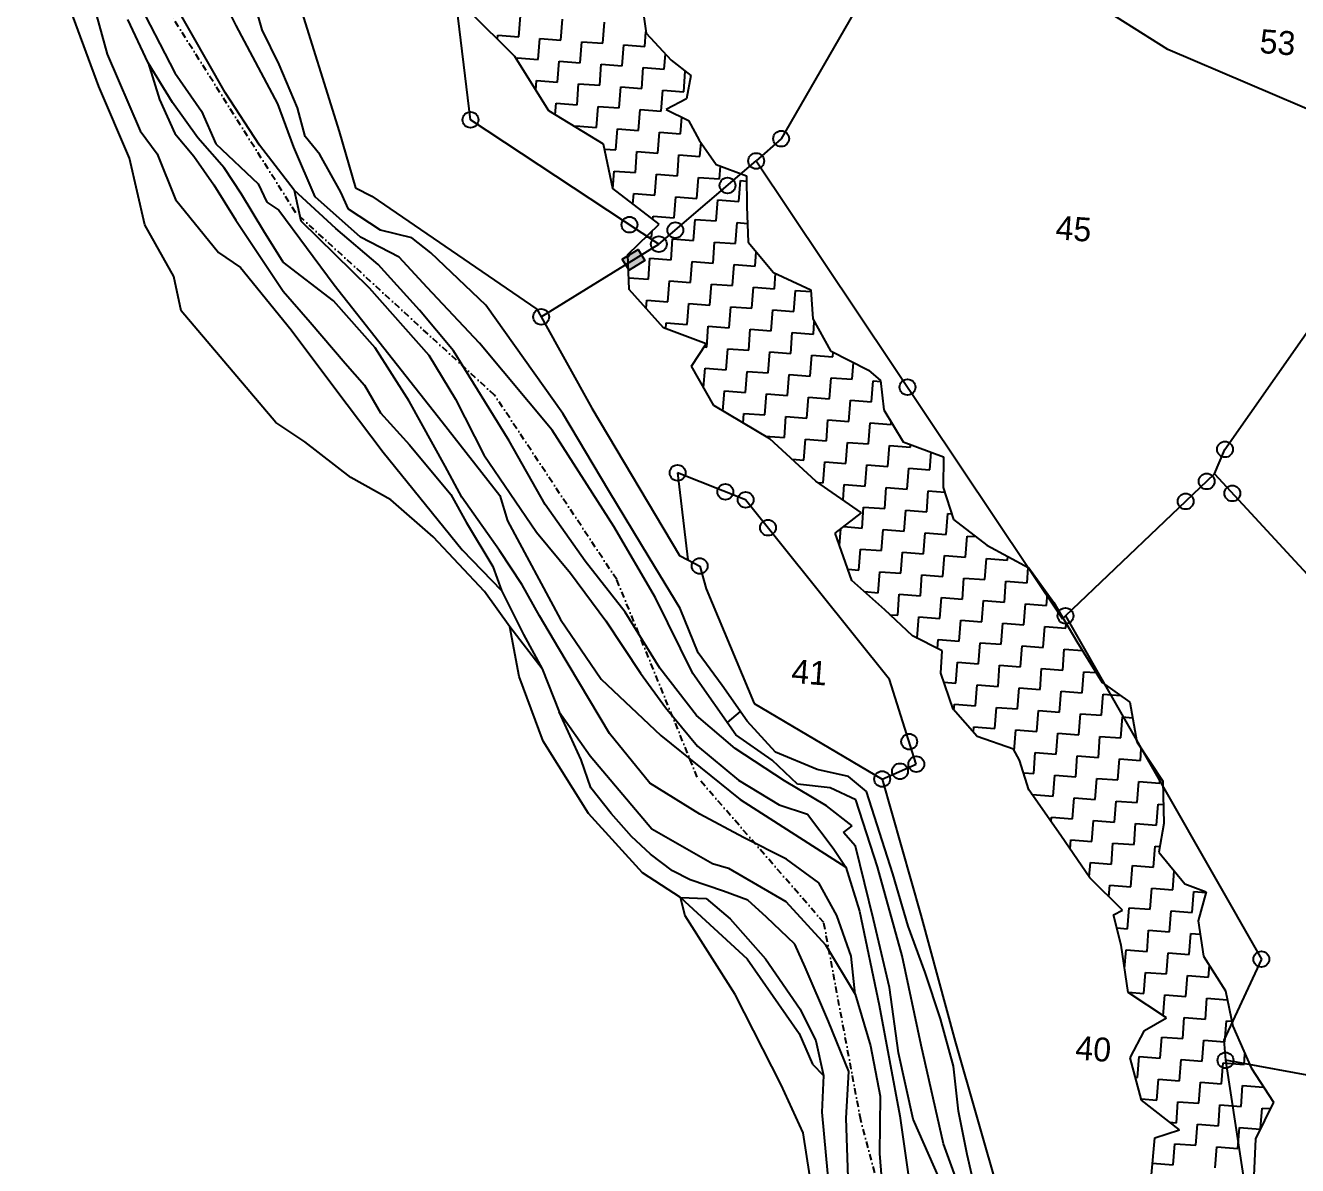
# Model space of a CAD drawing. Header units: metres. Extents: x 305256 to 309406, y 1922831 to 1926292.
# Drawn here: x 305297 to 306292, y 1924024 to 1924915 of the extents above; entities that cross this region are included whole.
import ezdxf

# ---------------------------------------------------------------- set-up
doc = ezdxf.new("R2010")
doc.units = ezdxf.units.M
doc.linetypes.add('DASHDOT', pattern=[1, 0.5, -0.25, 0, -0.25])
for name, color, linetype in [('LINE_WATER', 4, 'Continuous'), ('POLY_HATCH', 12, 'Continuous'), ('POLY_PARCEL', 6, 'Continuous'), ('POLY_WATER', 4, 'Continuous'), ('TEXT_PARCEL', 7, 'Continuous'), ('V_BOUND_STREAM_LINE', 7, 'DASHDOT')]:
    doc.layers.add(name, color=color, linetype=linetype)
doc.styles.add('TEXT_MAP', font='')
doc.styles.get('TEXT_MAP').set_extended_font_data('Kruti Dev 050')

msp = doc.modelspace()

# ---------------------------------------------------------------- hatches: boundary and pattern name
msp.add_hatch(color=256).paths.add_polyline_path([(305781.31, 1924731.71), (305776.07, 1924740.22), (305763.76, 1924732.63), (305769.01, 1924724.12)])

# ---------------------------------------------------------------- linework, layer by layer
msp.add_lwpolyline([(305763.76, 1924732.63), (305776.07, 1924740.22), (305781.31, 1924731.71), (305769.01, 1924724.12)], close=True)
for centre in [(305645, 1924841.67), (305887.97, 1924826.88), (305868.49, 1924809.51), (305846.1, 1924790.36), (305769.34, 1924759.63), (305805.24, 1924755.4), (305792.4, 1924744.41), (305700.32, 1924687.64), (305986.84, 1924632.59), (306235.13, 1924583.97), (305807.01, 1924565.62), (306220.79, 1924558.94), (305844.38, 1924550.83), (306240.89, 1924549.57), (305860.25, 1924544.55), (306204.39, 1924543.31), (305877.75, 1924522.73), (305824.33, 1924492.79), (306110.47, 1924453.8), (305988.19, 1924355.45), (305993.72, 1924337.88), (305980.92, 1924332.3), (305967.06, 1924326.25), (306263.6, 1924185.37), (306235.56, 1924106.29)]:
    msp.add_circle(centre, 6.19)
at = {"layer": 'LINE_WATER'}
for p, q in [((305335.19, 1924985.7), (305360.86, 1924893)), ((305461.78, 1924915.39), (305432.08, 1924975.55)), ((305426.67, 1924909.71), (305397.23, 1924960.5)), ((305482.2, 1924911.96), (305470.75, 1924951.59)), ((305382.7, 1924938.72), (305413.73, 1924878.28)), ((305392.87, 1924886.19), (305377.09, 1924920.13)), ((305494.25, 1924854.18), (305461.78, 1924915.39)), ((305495.42, 1924885.04), (305482.2, 1924911.96)), ((305453.07, 1924862.98), (305426.67, 1924909.71)), ((305360.86, 1924893), (305386.71, 1924832.94)), ((305412.04, 1924855.17), (305392.87, 1924886.19)), ((305392.87, 1924886.19), (305401.71, 1924857.66)), ((305509.81, 1924851.09), (305495.42, 1924885.04)), ((305413.73, 1924878.28), (305434.62, 1924848.44)), ((305479.91, 1924821.95), (305453.07, 1924862.98)), ((305401.71, 1924857.66), (305413.78, 1924830.92)), ((305431.75, 1924827.57), (305412.04, 1924855.17)), ((305506.9, 1924820.34), (305494.25, 1924854.18)), ((305515.74, 1924828.7), (305509.81, 1924851.09)), ((305434.62, 1924848.44), (305445.94, 1924822.88)), ((305386.71, 1924832.94), (305399.9, 1924815.12)), ((305413.78, 1924830.92), (305428.72, 1924813.25)), ((305452.37, 1924804.23), (305431.75, 1924827.57)), ((305445.94, 1924822.88), (305478.99, 1924791.73)), ((305507.17, 1924786.64), (305479.91, 1924821.95)), ((305527.3, 1924814.52), (305515.74, 1924828.7)), ((305399.9, 1924815.12), (305414.35, 1924779.26)), ((305428.72, 1924813.25), (305444.4, 1924790.89)), ((305523.66, 1924781.35), (305506.9, 1924820.34)), ((305543.63, 1924785.2), (305527.3, 1924814.52)), ((305465.96, 1924783.44), (305452.37, 1924804.23)), ((305444.4, 1924790.89), (305461.59, 1924763.22)), ((305478.99, 1924791.73), (305485.61, 1924777.2)), ((305483.27, 1924754.58), (305465.96, 1924783.44)), ((305539.63, 1924756.67), (305507.17, 1924786.64)), ((305507.17, 1924786.64), (305512.36, 1924762.61)), ((305558.88, 1924749.8), (305523.66, 1924781.35)), ((305549.57, 1924771.91), (305543.63, 1924785.2)), ((305414.35, 1924779.26), (305448, 1924738.03)), ((305485.61, 1924777.2), (305495.24, 1924771.13)), ((305495.24, 1924771.13), (305538.5, 1924712.73)), ((305574.51, 1924755.47), (305549.57, 1924771.91)), ((305461.59, 1924763.22), (305498.43, 1924707.69)), ((305512.36, 1924762.61), (305565.69, 1924710.26)), ((305498.63, 1924730.48), (305483.27, 1924754.58)), ((305572.71, 1924728.57), (305539.63, 1924756.67)), ((305599.08, 1924749.29), (305574.51, 1924755.47)), ((305589.11, 1924734.16), (305558.88, 1924749.8)), ((305614.02, 1924737.58), (305599.08, 1924749.29)), ((305448, 1924738.03), (305465.23, 1924726.12)), ((305611.22, 1924710.62), (305589.11, 1924734.16)), ((305657.14, 1924696.8), (305614.02, 1924737.58)), ((305465.23, 1924726.12), (305504.87, 1924677.58)), ((305537.93, 1924700.1), (305498.63, 1924730.48)), ((305605.22, 1924692.85), (305572.71, 1924728.57)), ((305538.5, 1924712.73), (305622.97, 1924605.56)), ((305498.43, 1924707.69), (305519.72, 1924683.53)), ((305565.69, 1924710.26), (305612.39, 1924657.52)), ((305652.05, 1924667.14), (305611.22, 1924710.62)), ((305570.38, 1924663.31), (305537.93, 1924700.1)), ((305631.78, 1924660.94), (305605.22, 1924692.85)), ((305717.32, 1924612.09), (305657.14, 1924696.8)), ((305519.72, 1924683.53), (305546.96, 1924651.27)), ((305504.87, 1924677.58), (305538.82, 1924631.75)), ((305596.98, 1924621.78), (305570.38, 1924663.31)), ((305708.88, 1924598.91), (305652.05, 1924667.14)), ((305612.39, 1924657.52), (305633.19, 1924623.32)), ((305675.32, 1924590.66), (305631.78, 1924660.94)), ((305546.96, 1924651.27), (305562.22, 1924634.13)), ((305538.82, 1924631.75), (305576.71, 1924581.71)), ((305562.22, 1924634.13), (305574.67, 1924612.56)), ((305625.19, 1924570.89), (305596.98, 1924621.78)), ((305633.19, 1924623.32), (305655.41, 1924579.74)), ((305574.67, 1924612.56), (305597.26, 1924587.48)), ((305753.27, 1924551.62), (305717.32, 1924612.09)), ((305622.97, 1924605.56), (305668.07, 1924548.01)), ((305757.16, 1924523.65), (305708.88, 1924598.91)), ((305597.26, 1924587.48), (305629.62, 1924548.69)), ((305703.41, 1924540.93), (305675.32, 1924590.66)), ((305576.71, 1924581.71), (305638.59, 1924505.54)), ((305655.41, 1924579.74), (305696.53, 1924519.22)), ((305638.23, 1924546.68), (305625.19, 1924570.89)), ((305629.62, 1924548.69), (305641.53, 1924527.16)), ((305667.71, 1924504.92), (305638.23, 1924546.68)), ((305668.07, 1924548.01), (305673.88, 1924528.01)), ((305784.83, 1924499.43), (305753.27, 1924551.62)), ((305734.79, 1924496.69), (305703.41, 1924540.93)), ((305641.53, 1924527.16), (305662.44, 1924492.51)), ((305673.88, 1924528.01), (305715.52, 1924450.95)), ((305789.7, 1924467.78), (305757.16, 1924523.65)), ((305696.53, 1924519.22), (305723.19, 1924487.08)), ((305638.59, 1924505.54), (305669.36, 1924473.66)), ((305685.46, 1924478.05), (305667.71, 1924504.92)), ((305662.44, 1924492.51), (305669.36, 1924473.66)), ((305766.02, 1924456.77), (305734.79, 1924496.69)), ((305808.91, 1924459.63), (305784.83, 1924499.43)), ((305723.19, 1924487.08), (305750.89, 1924449.86)), ((305669.36, 1924473.66), (305686.52, 1924439.23)), ((305699.08, 1924453.8), (305685.46, 1924478.05)), ((305818.99, 1924408.81), (305789.7, 1924467.78)), ((305714.04, 1924428.29), (305699.08, 1924453.8)), ((305793.11, 1924412.85), (305766.02, 1924456.77)), ((305823.02, 1924425.03), (305808.91, 1924459.63)), ((305700.99, 1924412.26), (305675.78, 1924445.13)), ((305715.52, 1924450.95), (305747.2, 1924404.3)), ((305750.89, 1924449.86), (305777.97, 1924409.12)), ((305686.52, 1924439.23), (305700.99, 1924412.26)), ((305753.78, 1924361.81), (305714.04, 1924428.29)), ((305841.79, 1924399.28), (305823.02, 1924425.03)), ((305821.7, 1924376), (305793.11, 1924412.85)), ((305700.99, 1924412.26), (305714.3, 1924378.69)), ((305747.2, 1924404.3), (305793.92, 1924360.25)), ((305777.97, 1924409.12), (305797.53, 1924382.15)), ((305852.46, 1924360.75), (305818.99, 1924408.81)), ((305861.43, 1924371.53), (305841.79, 1924399.28)), ((305714.3, 1924378.69), (305738.66, 1924344.37)), ((305731.63, 1924341.18), (305714.3, 1924378.69)), ((305797.53, 1924382.15), (305822.55, 1924351.91)), ((305852.07, 1924350.02), (305821.7, 1924376)), ((305856.05, 1924379.12), (305845.77, 1924370.36)), ((305883.61, 1924347.22), (305861.43, 1924371.53)), ((305785.35, 1924322.93), (305753.78, 1924361.81)), ((305793.92, 1924360.25), (305856.02, 1924310.3)), ((305880.86, 1924340.86), (305852.46, 1924360.75)), ((305738.66, 1924344.37), (305786.96, 1924287.17)), ((305822.55, 1924351.91), (305854.64, 1924325.41)), ((305890.64, 1924324.85), (305852.07, 1924350.02)), ((305916.16, 1924333.73), (305883.61, 1924347.22)), ((305739.27, 1924319.29), (305731.63, 1924341.18)), ((305900.67, 1924322.17), (305880.86, 1924340.86)), ((305940.79, 1924328.23), (305916.16, 1924333.73)), ((305854.64, 1924325.41), (305886.55, 1924306.06)), ((305923.42, 1924305.39), (305890.64, 1924324.85)), ((305954.82, 1924316.59), (305940.79, 1924328.23)), ((305755.09, 1924299.33), (305739.27, 1924319.29)), ((305824.39, 1924298.77), (305785.35, 1924322.93)), ((305926.36, 1924319.39), (305900.67, 1924322.17)), ((305946.54, 1924310.02), (305926.36, 1924319.39)), ((305975.43, 1924252.05), (305954.82, 1924316.59)), ((305856.02, 1924310.3), (305938.67, 1924257.41)), ((305886.55, 1924306.06), (305908.67, 1924298.86)), ((305943.55, 1924289.75), (305923.42, 1924305.39)), ((305963.3, 1924257.68), (305946.54, 1924310.02)), ((305771.04, 1924281.18), (305755.09, 1924299.33)), ((305858.68, 1924280.45), (305824.39, 1924298.77)), ((305908.67, 1924298.86), (305928.61, 1924272.21)), ((305786.96, 1924287.17), (305834.43, 1924260.24)), ((305936.67, 1924284.29), (305943.55, 1924289.75)), ((305946.17, 1924273.76), (305936.67, 1924284.29)), ((305785.87, 1924267.49), (305771.04, 1924281.18)), ((305892.21, 1924263.63), (305858.68, 1924280.45)), ((305960.28, 1924216.48), (305946.17, 1924273.76)), ((305802.93, 1924254.35), (305785.87, 1924267.49)), ((305917.53, 1924245.13), (305892.21, 1924263.63)), ((305928.61, 1924272.21), (305938.67, 1924257.41)), ((305816.81, 1924247.29), (305802.93, 1924254.35)), ((305834.43, 1924260.24), (305846.74, 1924256.53)), ((305846.74, 1924256.53), (305891.67, 1924230.44)), ((305938.67, 1924257.41), (305949.3, 1924222.82)), ((305982.77, 1924188.1), (305963.3, 1924257.68)), ((305842.96, 1924238.57), (305816.81, 1924247.29)), ((305931.61, 1924219.4), (305917.53, 1924245.13)), ((305987.48, 1924211.23), (305975.43, 1924252.05)), ((305861.94, 1924231.49), (305842.96, 1924238.57)), ((305809.32, 1924233.58), (305829.39, 1924232.83)), ((305809.32, 1924233.58), (305861.38, 1924185.52)), ((305829.39, 1924232.83), (305848.24, 1924216.83)), ((305876.43, 1924218.19), (305861.94, 1924231.49)), ((305891.67, 1924230.44), (305922.6, 1924196.6)), ((305848.24, 1924216.83), (305875.79, 1924185.6)), ((305898.72, 1924197.01), (305876.43, 1924218.19)), ((305942.78, 1924187.68), (305931.61, 1924219.4)), ((305949.3, 1924222.82), (305964.71, 1924149.33)), ((305972.77, 1924163.14), (305960.28, 1924216.48)), ((306000.78, 1924174.87), (305987.48, 1924211.23)), ((305906.67, 1924179.1), (305898.72, 1924197.01)), ((305922.6, 1924196.6), (305946, 1924158.1)), ((305861.38, 1924185.52), (305902.02, 1924127.17)), ((305875.79, 1924185.6), (305902.9, 1924146.21)), ((305946, 1924158.1), (305942.78, 1924187.68)), ((305997.53, 1924118.22), (305982.77, 1924188.1)), ((305925.16, 1924136.72), (305906.67, 1924179.1)), ((306012.73, 1924138.83), (306000.78, 1924174.87)), ((305946, 1924158.1), (305957.8, 1924117.54)), ((305979.68, 1924112.14), (305972.77, 1924163.14)), ((305902.9, 1924146.21), (305915.06, 1924121.42)), ((305964.71, 1924149.33), (305980.71, 1924062.76)), ((305940.97, 1924097.45), (305925.16, 1924136.72)), ((306022.79, 1924101.8), (306012.73, 1924138.83)), ((305902.02, 1924127.17), (305912.46, 1924103.27)), ((305915.06, 1924121.42), (305921.04, 1924094.38)), ((305957.8, 1924117.54), (305965.45, 1924078.28)), ((306015.09, 1924041.11), (305997.53, 1924118.22)), ((305991.33, 1924060.31), (305979.68, 1924112.14)), ((305912.46, 1924103.27), (305921.04, 1924094.38)), ((305921.04, 1924094.38), (305919.8, 1924065.87)), ((305938.76, 1924061), (305940.97, 1924097.45)), ((306026.84, 1924066.59), (306022.79, 1924101.8)), ((305965.45, 1924078.28), (305964.84, 1924033.44)), ((305919.8, 1924065.87), (305926.98, 1923987.36)), ((306033.49, 1924032.55), (306026.84, 1924066.59)), ((305940.55, 1924014.78), (305938.76, 1924061)), ((305980.71, 1924062.76), (305990.84, 1923992.84)), ((306011.98, 1924013.53), (305991.33, 1924060.31)), ((306041.89, 1923966.98), (306015.09, 1924041.11)), ((305964.84, 1924033.44), (305969.81, 1923976.1)), ((306042.66, 1923992.86), (306033.49, 1924032.55))]:
    msp.add_line(p, q, dxfattribs=at)
at = {"layer": 'POLY_HATCH'}
for p, q in [((305778.89, 1924934.84), (305782.45, 1924909.54)), ((305679.81, 1924891.17), (305643.64, 1924926.99)), ((305782.45, 1924909.54), (305801.86, 1924888.23)), ((305706.25, 1924848.61), (305679.81, 1924891.17)), ((305801.86, 1924888.23), (305817.38, 1924876.41)), ((305817.38, 1924876.41), (305813.97, 1924857.97)), ((305813.97, 1924857.97), (305798.07, 1924849.68)), ((305748.93, 1924822.66), (305706.25, 1924848.61)), ((305798.07, 1924849.68), (305815.57, 1924841.16)), ((305815.57, 1924841.16), (305823.92, 1924825.86)), ((305756.38, 1924787.86), (305748.93, 1924822.66)), ((305823.92, 1924825.86), (305837.16, 1924806.74)), ((305837.16, 1924806.74), (305860.96, 1924797.74)), ((305860.96, 1924797.74), (305861.17, 1924773.85)), ((305792.58, 1924760.1), (305756.38, 1924787.86)), ((305861.17, 1924773.85), (305862.22, 1924745.87)), ((305768.03, 1924736.35), (305792.58, 1924760.1)), ((305862.22, 1924745.87), (305882.03, 1924722.22)), ((305769.12, 1924708.94), (305768.03, 1924736.35)), ((305882.03, 1924722.22), (305911.25, 1924708.79)), ((305795.94, 1924679.01), (305769.12, 1924708.94)), ((305911.25, 1924708.79), (305912.69, 1924685.96)), ((305912.69, 1924685.96), (305926.64, 1924661.03)), ((305829.26, 1924666.42), (305795.94, 1924679.01)), ((305817.88, 1924649.16), (305829.26, 1924666.42)), ((305926.64, 1924661.03), (305956.31, 1924645.84)), ((305835.4, 1924618.2), (305817.88, 1924649.16)), ((305956.31, 1924645.84), (305965.79, 1924637.93)), ((305965.79, 1924637.93), (305968.37, 1924615.01)), ((305879.23, 1924592.16), (305835.4, 1924618.2)), ((305968.37, 1924615.01), (305983.47, 1924589.99)), ((305915.04, 1924559.25), (305879.23, 1924592.16)), ((305983.47, 1924589.99), (306015.12, 1924578.1)), ((306015.12, 1924578.1), (306014.75, 1924554.25)), ((305950.88, 1924534.38), (305915.04, 1924559.25)), ((306014.75, 1924554.25), (306022.93, 1924529.18)), ((305930.38, 1924518.39), (305950.88, 1924534.38)), ((306022.93, 1924529.18), (306048.77, 1924509.1)), ((305943.42, 1924481.45), (305930.38, 1924518.39)), ((306048.77, 1924509.1), (306081.7, 1924491.37)), ((306081.7, 1924491.37), (306101.25, 1924464.29)), ((305969.04, 1924458.51), (305943.42, 1924481.45)), ((306101.25, 1924464.29), (306119.4, 1924433.86)), ((305990.83, 1924438.16), (305969.04, 1924458.51)), ((306013.84, 1924426.35), (305990.83, 1924438.16)), ((306119.4, 1924433.86), (306139.13, 1924401.59)), ((306012.81, 1924408.88), (306013.84, 1924426.35)), ((306022.49, 1924380.82), (306012.81, 1924408.88)), ((306139.13, 1924401.59), (306160.73, 1924386.43)), ((306160.73, 1924386.43), (306166.15, 1924355.24)), ((306041.33, 1924359.55), (306022.49, 1924380.82)), ((306069.67, 1924349.64), (306041.33, 1924359.55)), ((306166.15, 1924355.24), (306186.59, 1924324.64)), ((306074.48, 1924340.93), (306069.67, 1924349.64)), ((306081.64, 1924317.66), (306074.48, 1924340.93)), ((306186.59, 1924324.64), (306187.25, 1924291.51)), ((306106.89, 1924282.1), (306081.64, 1924317.66)), ((306187.25, 1924291.51), (306183.53, 1924269.07)), ((306129.44, 1924249.04), (306106.89, 1924282.1)), ((306183.53, 1924269.07), (306203.83, 1924244.23)), ((306154.89, 1924223.81), (306129.44, 1924249.04)), ((306203.83, 1924244.23), (306220.35, 1924238.09)), ((306220.35, 1924238.09), (306214.3, 1924215.25)), ((306147.98, 1924220.02), (306154.89, 1924223.81)), ((306153.96, 1924196.26), (306147.98, 1924220.02)), ((306214.3, 1924215.25), (306218.26, 1924187.62)), ((306159.51, 1924159.31), (306153.96, 1924196.26)), ((306218.26, 1924187.62), (306235.52, 1924160.72)), ((306189.41, 1924139.5), (306159.51, 1924159.31)), ((306235.52, 1924160.72), (306241.19, 1924132.96)), ((306172.24, 1924129.58), (306189.41, 1924139.5)), ((306161.12, 1924108.28), (306172.24, 1924129.58)), ((306241.19, 1924132.96), (306255.73, 1924100.5)), ((306169.84, 1924075.11), (306161.12, 1924108.28)), ((306255.73, 1924100.5), (306272.99, 1924073.6)), ((306199.48, 1924051.87), (306169.84, 1924075.11)), ((306272.99, 1924073.6), (306259.02, 1924045.03)), ((306177.8, 1924016.69), (306180.28, 1924045.56)), ((306180.28, 1924045.56), (306199.48, 1924051.87)), ((306259.02, 1924045.03), (306257.69, 1924016.07))]:
    msp.add_line(p, q, dxfattribs=at)
at = {"layer": 'POLY_HATCH', "linetype": 'Continuous'}
for p, q in [((305682.81, 1924906.49), (305684.05, 1924922.92)), ((305715.68, 1924904), (305716.93, 1924920.44)), ((305748.56, 1924901.51), (305749.8, 1924917.95)), ((305781.43, 1924899.02), (305782.3, 1924910.56)), ((305666.14, 1924904.71), (305666.37, 1924907.73)), ((305666.37, 1924907.73), (305682.81, 1924906.49)), ((305698, 1924888.81), (305699.24, 1924905.24)), ((305699.24, 1924905.24), (305715.68, 1924904)), ((305730.87, 1924886.32), (305732.12, 1924902.75)), ((305732.12, 1924902.75), (305748.56, 1924901.51)), ((305763.75, 1924883.83), (305764.99, 1924900.27)), ((305764.99, 1924900.27), (305781.43, 1924899.02)), ((305796.62, 1924881.34), (305797.51, 1924893)), ((305681.45, 1924888.54), (305681.56, 1924890.05)), ((305681.56, 1924890.05), (305698, 1924888.81)), ((305713.19, 1924871.12), (305714.44, 1924887.56)), ((305714.44, 1924887.56), (305730.87, 1924886.32)), ((305746.07, 1924868.64), (305747.31, 1924885.07)), ((305747.31, 1924885.07), (305763.75, 1924883.83)), ((305778.94, 1924866.15), (305780.19, 1924882.58)), ((305780.19, 1924882.58), (305796.62, 1924881.34)), ((305696.18, 1924864.82), (305696.76, 1924872.37)), ((305696.76, 1924872.37), (305713.19, 1924871.12)), ((305811.82, 1924863.66), (305813.03, 1924879.72)), ((305728.39, 1924853.44), (305729.63, 1924869.88)), ((305729.63, 1924869.88), (305746.07, 1924868.64)), ((305761.26, 1924850.95), (305762.5, 1924867.39)), ((305762.5, 1924867.39), (305778.94, 1924866.15)), ((305794.13, 1924848.46), (305795.38, 1924864.9)), ((305795.38, 1924864.9), (305811.82, 1924863.66)), ((305711.26, 1924845.57), (305711.95, 1924854.69)), ((305711.95, 1924854.69), (305728.39, 1924853.44)), ((305743.58, 1924835.76), (305744.82, 1924852.2)), ((305744.82, 1924852.2), (305761.26, 1924850.95)), ((305776.45, 1924833.27), (305777.7, 1924849.71)), ((305777.7, 1924849.71), (305794.13, 1924848.46)), ((305809.33, 1924830.78), (305810.31, 1924843.73)), ((305727.06, 1924835.96), (305727.14, 1924837.01)), ((305727.14, 1924837.01), (305743.58, 1924835.76)), ((305758.77, 1924818.08), (305760.02, 1924834.52)), ((305760.02, 1924834.52), (305776.45, 1924833.27)), ((305791.65, 1924815.59), (305792.89, 1924832.03)), ((305792.89, 1924832.03), (305809.33, 1924830.78)), ((305824.52, 1924813.1), (305825.33, 1924823.82)), ((305749.76, 1924818.76), (305758.77, 1924818.08)), ((305773.96, 1924800.4), (305775.21, 1924816.83)), ((305775.21, 1924816.83), (305791.65, 1924815.59)), ((305806.84, 1924797.91), (305808.08, 1924814.35)), ((305808.08, 1924814.35), (305824.52, 1924813.1)), ((305756.48, 1924787.78), (305757.53, 1924801.64)), ((305757.53, 1924801.64), (305773.96, 1924800.4)), ((305839.71, 1924795.42), (305840.47, 1924805.48)), ((305789.16, 1924782.72), (305790.4, 1924799.15)), ((305790.4, 1924799.15), (305806.84, 1924797.91)), ((305822.03, 1924780.23), (305823.28, 1924796.66)), ((305823.28, 1924796.66), (305839.71, 1924795.42)), ((305854.91, 1924777.74), (305856.15, 1924794.18)), ((305856.15, 1924794.18), (305860.99, 1924793.81)), ((305772.1, 1924775.8), (305772.72, 1924783.96)), ((305772.72, 1924783.96), (305789.16, 1924782.72)), ((305804.35, 1924765.03), (305805.59, 1924781.47)), ((305805.59, 1924781.47), (305822.03, 1924780.23)), ((305837.22, 1924762.55), (305838.47, 1924778.98)), ((305838.47, 1924778.98), (305854.91, 1924777.74)), ((305787.73, 1924763.82), (305787.91, 1924766.28)), ((305787.91, 1924766.28), (305804.35, 1924765.03)), ((305819.54, 1924747.35), (305820.79, 1924763.79)), ((305820.79, 1924763.79), (305837.22, 1924762.55)), ((305852.42, 1924744.86), (305853.66, 1924761.3)), ((305853.66, 1924761.3), (305861.66, 1924760.7)), ((305786.67, 1924749.84), (305787.04, 1924754.74)), ((305782.32, 1924750.17), (305786.67, 1924749.84)), ((305801.86, 1924732.16), (305803.11, 1924748.6)), ((305803.11, 1924748.6), (305819.54, 1924747.35)), ((305834.74, 1924729.67), (305835.98, 1924746.11)), ((305835.98, 1924746.11), (305852.42, 1924744.86)), ((305768.09, 1924734.72), (305768.99, 1924734.65)), ((305768.99, 1924734.65), (305769.2, 1924737.49)), ((305784.18, 1924716.97), (305785.42, 1924733.4)), ((305785.42, 1924733.4), (305801.86, 1924732.16)), ((305867.61, 1924727.18), (305868.46, 1924738.42)), ((305817.05, 1924714.48), (305818.3, 1924730.92)), ((305818.3, 1924730.92), (305834.74, 1924729.67)), ((305849.93, 1924711.99), (305851.17, 1924728.43)), ((305851.17, 1924728.43), (305867.61, 1924727.18)), ((305882.8, 1924709.5), (305883.71, 1924721.45)), ((305768.75, 1924718.13), (305784.18, 1924716.97)), ((305799.37, 1924699.29), (305800.62, 1924715.72)), ((305800.62, 1924715.72), (305817.05, 1924714.48)), ((305832.25, 1924696.8), (305833.49, 1924713.23)), ((305833.49, 1924713.23), (305849.93, 1924711.99)), ((305865.12, 1924694.31), (305866.37, 1924710.74)), ((305866.37, 1924710.74), (305882.8, 1924709.5)), ((305898, 1924691.82), (305899.24, 1924708.26)), ((305899.24, 1924708.26), (305911.34, 1924707.34)), ((305782.45, 1924694.07), (305782.93, 1924700.53)), ((305782.93, 1924700.53), (305799.37, 1924699.29)), ((305814.56, 1924681.6), (305815.81, 1924698.04)), ((305815.81, 1924698.04), (305832.25, 1924696.8)), ((305847.44, 1924679.11), (305848.68, 1924695.55)), ((305848.68, 1924695.55), (305865.12, 1924694.31)), ((305880.31, 1924676.63), (305881.56, 1924693.06)), ((305881.56, 1924693.06), (305898, 1924691.82)), ((305797.78, 1924678.31), (305798.13, 1924682.85)), ((305798.13, 1924682.85), (305814.56, 1924681.6)), ((305913.19, 1924674.14), (305913.92, 1924683.76)), ((305829.76, 1924663.92), (305831, 1924680.36)), ((305831, 1924680.36), (305847.44, 1924679.11)), ((305862.63, 1924661.43), (305863.88, 1924677.87)), ((305863.88, 1924677.87), (305880.31, 1924676.63)), ((305895.51, 1924658.94), (305896.75, 1924675.38)), ((305896.75, 1924675.38), (305913.19, 1924674.14)), ((305827.72, 1924664.08), (305829.76, 1924663.92)), ((305844.95, 1924646.24), (305846.19, 1924662.68)), ((305846.19, 1924662.68), (305862.63, 1924661.43)), ((305877.82, 1924643.75), (305879.07, 1924660.19)), ((305879.07, 1924660.19), (305895.51, 1924658.94)), ((305910.7, 1924641.26), (305911.94, 1924657.7)), ((305911.94, 1924657.7), (305928.38, 1924656.46)), ((305928.38, 1924656.46), (305928.65, 1924660)), ((305943.57, 1924638.77), (305944.56, 1924651.85)), ((305827.37, 1924632.39), (305828.51, 1924647.48)), ((305828.51, 1924647.48), (305844.95, 1924646.24)), ((305860.14, 1924628.56), (305861.39, 1924645)), ((305861.39, 1924645), (305877.82, 1924643.75)), ((305893.02, 1924626.07), (305894.26, 1924642.51)), ((305894.26, 1924642.51), (305910.7, 1924641.26)), ((305925.89, 1924623.58), (305927.14, 1924640.02)), ((305927.14, 1924640.02), (305943.57, 1924638.77)), ((305958.77, 1924621.09), (305960.01, 1924637.53)), ((305960.01, 1924637.53), (305965.88, 1924637.08)), ((305842.51, 1924613.98), (305843.71, 1924629.8)), ((305843.71, 1924629.8), (305860.14, 1924628.56)), ((305875.34, 1924610.88), (305876.58, 1924627.31)), ((305876.58, 1924627.31), (305893.02, 1924626.07)), ((305908.21, 1924608.39), (305909.45, 1924624.83)), ((305909.45, 1924624.83), (305925.89, 1924623.58)), ((305941.08, 1924605.9), (305942.33, 1924622.34)), ((305942.33, 1924622.34), (305958.77, 1924621.09)), ((305858.33, 1924604.58), (305858.9, 1924612.12)), ((305858.9, 1924612.12), (305875.34, 1924610.88)), ((305890.53, 1924593.2), (305891.77, 1924609.63)), ((305891.77, 1924609.63), (305908.21, 1924608.39)), ((305923.4, 1924590.71), (305924.65, 1924607.14)), ((305924.65, 1924607.14), (305941.08, 1924605.9)), ((305956.28, 1924588.22), (305957.52, 1924604.65)), ((305957.52, 1924604.65), (305973.96, 1924603.41)), ((305973.96, 1924603.41), (305974.12, 1924605.49)), ((305875.58, 1924594.33), (305890.53, 1924593.2)), ((305905.72, 1924575.51), (305906.97, 1924591.95)), ((305906.97, 1924591.95), (305923.4, 1924590.71)), ((305938.6, 1924573.02), (305939.84, 1924589.46)), ((305939.84, 1924589.46), (305956.28, 1924588.22)), ((305971.47, 1924570.54), (305972.71, 1924586.97)), ((305972.71, 1924586.97), (305989.15, 1924585.73)), ((305989.15, 1924585.73), (305989.31, 1924587.8)), ((305896.59, 1924576.21), (305905.72, 1924575.51)), ((305920.91, 1924557.83), (305922.16, 1924574.27)), ((305922.16, 1924574.27), (305938.6, 1924573.02)), ((306004.34, 1924568.05), (306005.38, 1924581.76)), ((305953.79, 1924555.34), (305955.03, 1924571.78)), ((305955.03, 1924571.78), (305971.47, 1924570.54)), ((305986.66, 1924552.85), (305987.91, 1924569.29)), ((305987.91, 1924569.29), (306004.34, 1924568.05)), ((305916.61, 1924558.16), (305920.91, 1924557.83)), ((305936.43, 1924544.41), (305937.35, 1924556.59)), ((305937.35, 1924556.59), (305953.79, 1924555.34)), ((305968.98, 1924537.66), (305970.23, 1924554.1)), ((305970.23, 1924554.1), (305986.66, 1924552.85)), ((306001.86, 1924535.17), (306003.1, 1924551.61)), ((306003.1, 1924551.61), (306015.93, 1924550.64)), ((305951.3, 1924522.47), (305952.54, 1924538.91)), ((305952.54, 1924538.91), (305968.98, 1924537.66)), ((305984.17, 1924519.98), (305985.42, 1924536.42)), ((305985.42, 1924536.42), (306001.86, 1924535.17)), ((306017.05, 1924517.49), (306018.29, 1924533.93)), ((306018.29, 1924533.93), (306021.46, 1924533.69)), ((305936.99, 1924523.55), (305951.3, 1924522.47)), ((305933.74, 1924508.87), (305934.72, 1924521.78)), ((305966.49, 1924504.79), (305967.74, 1924521.22)), ((305967.74, 1924521.22), (305984.17, 1924519.98)), ((305999.37, 1924502.3), (306000.61, 1924518.74)), ((306000.61, 1924518.74), (306017.05, 1924517.49)), ((306032.24, 1924499.81), (306033.49, 1924516.25)), ((306033.49, 1924516.25), (306040.24, 1924515.74)), ((305948.81, 1924489.59), (305950.06, 1924506.03)), ((305950.06, 1924506.03), (305966.49, 1924504.79)), ((305981.69, 1924487.11), (305982.93, 1924503.54)), ((305982.93, 1924503.54), (305999.37, 1924502.3)), ((306014.56, 1924484.62), (306015.8, 1924501.05)), ((306015.8, 1924501.05), (306032.24, 1924499.81)), ((306047.43, 1924482.13), (306048.68, 1924498.56)), ((306048.68, 1924498.56), (306065.12, 1924497.32)), ((306065.12, 1924497.32), (306065.33, 1924500.18)), ((305940.32, 1924490.24), (305948.81, 1924489.59)), ((305964, 1924471.91), (305965.25, 1924488.35)), ((305965.25, 1924488.35), (305981.69, 1924487.11)), ((305996.88, 1924469.42), (305998.12, 1924485.86)), ((305998.12, 1924485.86), (306014.56, 1924484.62)), ((306029.75, 1924466.93), (306031, 1924483.37)), ((306031, 1924483.37), (306047.43, 1924482.13)), ((306080.31, 1924479.64), (306081.22, 1924491.63)), ((305953.15, 1924472.73), (305964, 1924471.91)), ((306062.63, 1924464.45), (306063.87, 1924480.88)), ((306063.87, 1924480.88), (306080.31, 1924479.64)), ((305979.2, 1924454.23), (305980.44, 1924470.67)), ((305980.44, 1924470.67), (305996.88, 1924469.42)), ((306012.07, 1924451.74), (306013.32, 1924468.18)), ((306013.32, 1924468.18), (306029.75, 1924466.93)), ((306044.95, 1924449.25), (306046.19, 1924465.69)), ((306046.19, 1924465.69), (306062.63, 1924464.45)), ((306077.82, 1924446.76), (306079.06, 1924463.2)), ((306079.06, 1924463.2), (306095.5, 1924461.96)), ((306095.5, 1924461.96), (306096.21, 1924471.27)), ((305973.13, 1924454.69), (305979.2, 1924454.23)), ((305994.39, 1924436.55), (305995.63, 1924452.99)), ((305995.63, 1924452.99), (306012.07, 1924451.74)), ((306027.26, 1924434.06), (306028.51, 1924450.5)), ((306028.51, 1924450.5), (306044.95, 1924449.25)), ((306060.14, 1924431.57), (306061.38, 1924448.01)), ((306061.38, 1924448.01), (306077.82, 1924446.76)), ((306093.01, 1924429.08), (306094.26, 1924445.52)), ((306094.26, 1924445.52), (306110.69, 1924444.28)), ((306110.69, 1924444.28), (306110.97, 1924447.98)), ((305993.9, 1924436.59), (305994.39, 1924436.55)), ((306010.29, 1924428.18), (306010.83, 1924435.3)), ((306010.83, 1924435.3), (306027.26, 1924434.06)), ((306042.46, 1924416.38), (306043.7, 1924432.82)), ((306043.7, 1924432.82), (306060.14, 1924431.57)), ((306075.33, 1924413.89), (306076.58, 1924430.33)), ((306076.58, 1924430.33), (306093.01, 1924429.08)), ((306108.21, 1924411.4), (306109.45, 1924427.84)), ((306109.45, 1924427.84), (306123.74, 1924426.76)), ((306024.77, 1924401.19), (306026.02, 1924417.62)), ((306026.02, 1924417.62), (306042.46, 1924416.38)), ((306057.65, 1924398.7), (306058.89, 1924415.13)), ((306058.89, 1924415.13), (306075.33, 1924413.89)), ((306090.52, 1924396.21), (306091.77, 1924412.65)), ((306091.77, 1924412.65), (306108.21, 1924411.4)), ((306123.4, 1924393.72), (306124.64, 1924410.16)), ((306124.64, 1924410.16), (306134.34, 1924409.42)), ((306015.21, 1924401.91), (306024.77, 1924401.19)), ((306039.97, 1924383.5), (306041.21, 1924399.94)), ((306041.21, 1924399.94), (306057.65, 1924398.7)), ((306072.84, 1924381.02), (306074.09, 1924397.45)), ((306074.09, 1924397.45), (306090.52, 1924396.21)), ((306105.72, 1924378.53), (306106.96, 1924394.96)), ((306106.96, 1924394.96), (306123.4, 1924393.72)), ((306023.17, 1924380.05), (306023.53, 1924384.75)), ((306023.53, 1924384.75), (306039.97, 1924383.5)), ((306138.59, 1924376.04), (306139.84, 1924392.47)), ((306139.84, 1924392.47), (306153.6, 1924391.43)), ((306055.16, 1924365.82), (306056.4, 1924382.26)), ((306056.4, 1924382.26), (306072.84, 1924381.02)), ((306088.03, 1924363.33), (306089.28, 1924379.77)), ((306089.28, 1924379.77), (306105.72, 1924378.53)), ((306120.91, 1924360.84), (306122.15, 1924377.28)), ((306122.15, 1924377.28), (306138.59, 1924376.04)), ((306153.78, 1924358.36), (306155.03, 1924374.79)), ((306155.03, 1924374.79), (306162.86, 1924374.2)), ((306038.4, 1924362.85), (306038.72, 1924367.07)), ((306038.72, 1924367.07), (306055.16, 1924365.82)), ((306070.37, 1924348.36), (306071.6, 1924364.58)), ((306071.6, 1924364.58), (306088.03, 1924363.33)), ((306103.23, 1924345.65), (306104.47, 1924362.09)), ((306104.47, 1924362.09), (306120.91, 1924360.84)), ((306136.1, 1924343.16), (306137.35, 1924359.6)), ((306137.35, 1924359.6), (306153.78, 1924358.36)), ((306085.55, 1924330.46), (306086.79, 1924346.9)), ((306086.79, 1924346.9), (306103.23, 1924345.65)), ((306118.42, 1924327.97), (306119.66, 1924344.41)), ((306119.66, 1924344.41), (306136.1, 1924343.16)), ((306168.98, 1924340.67), (306169.68, 1924349.96)), ((306151.29, 1924325.48), (306152.54, 1924341.92)), ((306152.54, 1924341.92), (306168.98, 1924340.67)), ((306077.52, 1924331.07), (306085.55, 1924330.46)), ((306100.74, 1924312.78), (306101.98, 1924329.21)), ((306101.98, 1924329.21), (306118.42, 1924327.97)), ((306133.61, 1924310.29), (306134.86, 1924326.73)), ((306134.86, 1924326.73), (306151.29, 1924325.48)), ((306166.49, 1924307.8), (306167.73, 1924324.24)), ((306167.73, 1924324.24), (306184.17, 1924322.99)), ((306184.17, 1924322.99), (306184.53, 1924327.72)), ((306084.29, 1924313.93), (306084.3, 1924314.02)), ((306084.3, 1924314.02), (306100.74, 1924312.78)), ((306115.93, 1924295.1), (306117.18, 1924311.53)), ((306117.18, 1924311.53), (306133.61, 1924310.29)), ((306148.81, 1924292.61), (306150.05, 1924309.04)), ((306150.05, 1924309.04), (306166.49, 1924307.8)), ((306181.68, 1924290.12), (306182.92, 1924306.56)), ((306182.92, 1924306.56), (306186.95, 1924306.25)), ((306099.23, 1924292.88), (306099.49, 1924296.34)), ((306099.49, 1924296.34), (306115.93, 1924295.1)), ((306131.12, 1924277.41), (306132.37, 1924293.85)), ((306132.37, 1924293.85), (306148.81, 1924292.61)), ((306164, 1924274.93), (306165.24, 1924291.36)), ((306165.24, 1924291.36), (306181.68, 1924290.12)), ((306114.14, 1924271.46), (306114.69, 1924278.66)), ((306114.69, 1924278.66), (306131.12, 1924277.41)), ((306146.32, 1924259.73), (306147.56, 1924276.17)), ((306147.56, 1924276.17), (306164, 1924274.93)), ((306179.19, 1924257.24), (306180.44, 1924273.68)), ((306180.44, 1924273.68), (306184.25, 1924273.39)), ((306129.02, 1924249.65), (306129.88, 1924260.98)), ((306129.88, 1924260.98), (306146.32, 1924259.73)), ((306161.51, 1924242.05), (306162.75, 1924258.49)), ((306162.75, 1924258.49), (306179.19, 1924257.24)), ((306194.38, 1924239.56), (306195.51, 1924254.41)), ((306144.39, 1924234.22), (306145.07, 1924243.3)), ((306145.07, 1924243.3), (306161.51, 1924242.05)), ((306176.7, 1924224.37), (306177.95, 1924240.81)), ((306177.95, 1924240.81), (306194.38, 1924239.56)), ((306209.58, 1924221.88), (306210.82, 1924238.32)), ((306210.82, 1924238.32), (306220.22, 1924237.61)), ((306159.02, 1924209.18), (306160.26, 1924225.61)), ((306160.26, 1924225.61), (306176.7, 1924224.37)), ((306191.89, 1924206.69), (306193.14, 1924223.12)), ((306193.14, 1924223.12), (306209.58, 1924221.88)), ((306150.55, 1924209.82), (306159.02, 1924209.18)), ((306174.21, 1924191.49), (306175.46, 1924207.93)), ((306175.46, 1924207.93), (306191.89, 1924206.69)), ((306207.09, 1924189.01), (306208.33, 1924205.44)), ((306208.33, 1924205.44), (306215.79, 1924204.88)), ((306156.67, 1924178.19), (306157.78, 1924192.74)), ((306157.78, 1924192.74), (306174.21, 1924191.49)), ((306189.41, 1924173.81), (306190.65, 1924190.25)), ((306190.65, 1924190.25), (306207.09, 1924189.01)), ((306171.72, 1924158.62), (306172.97, 1924175.06)), ((306172.97, 1924175.06), (306189.41, 1924173.81)), ((306222.28, 1924171.32), (306222.96, 1924180.3)), ((306204.6, 1924156.13), (306205.84, 1924172.57)), ((306205.84, 1924172.57), (306222.28, 1924171.32)), ((306159.48, 1924159.55), (306171.72, 1924158.62)), ((306186.93, 1924141.14), (306188.16, 1924157.38)), ((306188.16, 1924157.38), (306204.6, 1924156.13)), ((306219.79, 1924138.45), (306221.04, 1924154.89)), ((306221.04, 1924154.89), (306236.96, 1924153.68)), ((306202.11, 1924123.26), (306203.35, 1924139.69)), ((306203.35, 1924139.69), (306219.79, 1924138.45)), ((306234.98, 1924120.77), (306236.23, 1924137.21)), ((306236.23, 1924137.21), (306240.39, 1924136.89)), ((306184.43, 1924108.06), (306185.67, 1924124.5)), ((306185.67, 1924124.5), (306202.11, 1924123.26)), ((306217.3, 1924105.58), (306218.55, 1924122.01)), ((306218.55, 1924122.01), (306234.98, 1924120.77)), ((306166.75, 1924092.87), (306167.99, 1924109.31)), ((306167.99, 1924109.31), (306184.43, 1924108.06)), ((306199.62, 1924090.38), (306200.87, 1924106.82)), ((306200.87, 1924106.82), (306217.3, 1924105.58)), ((306232.5, 1924087.89), (306233.74, 1924104.33)), ((306233.74, 1924104.33), (306250.18, 1924103.09)), ((306250.18, 1924103.09), (306250.81, 1924111.48)), ((306165.14, 1924092.99), (306166.75, 1924092.87)), ((306181.94, 1924075.19), (306183.18, 1924091.63)), ((306183.18, 1924091.63), (306199.62, 1924090.38)), ((306214.81, 1924072.7), (306216.06, 1924089.14)), ((306216.06, 1924089.14), (306232.5, 1924087.89)), ((306247.69, 1924070.21), (306248.93, 1924086.65)), ((306248.93, 1924086.65), (306265.37, 1924085.4)), ((306265.37, 1924085.4), (306265.37, 1924085.47)), ((306169.58, 1924076.13), (306181.94, 1924075.19)), ((306197.13, 1924057.51), (306198.38, 1924073.95)), ((306198.38, 1924073.95), (306214.81, 1924072.7)), ((306230.01, 1924055.02), (306231.25, 1924071.46)), ((306231.25, 1924071.46), (306247.69, 1924070.21)), ((306262.92, 1924053), (306264.13, 1924068.97)), ((306264.13, 1924068.97), (306270.49, 1924068.49)), ((306191.77, 1924057.91), (306197.13, 1924057.51)), ((306212.32, 1924039.83), (306213.57, 1924056.26)), ((306213.57, 1924056.26), (306230.01, 1924055.02)), ((306245.2, 1924037.34), (306246.44, 1924053.77)), ((306246.44, 1924053.77), (306262.69, 1924052.54)), ((306194.64, 1924024.63), (306195.89, 1924041.07)), ((306195.89, 1924041.07), (306212.32, 1924039.83)), ((306227.52, 1924022.14), (306228.76, 1924038.58)), ((306228.76, 1924038.58), (306245.2, 1924037.34)), ((306178.59, 1924025.85), (306194.64, 1924024.63))]:
    msp.add_line(p, q, dxfattribs=at)
at = {"layer": 'POLY_PARCEL'}
for p, q in [((305645, 1924841.67), (305595.74, 1925248.4)), ((305994.34, 1925011.35), (305887.97, 1924826.88)), ((306190.37, 1924896.75), (306063.87, 1924976.65)), ((306360.27, 1924824.22), (306190.37, 1924896.75)), ((305792.4, 1924744.41), (305645, 1924841.67)), ((305887.97, 1924826.88), (305868.49, 1924809.51)), ((305792.4, 1924744.41), (305868.49, 1924809.51)), ((305868.49, 1924809.51), (306108.02, 1924451.46)), ((306235.13, 1924583.97), (306369.72, 1924776.4)), ((305700.32, 1924687.64), (305792.4, 1924744.41)), ((306226.88, 1924564.74), (306235.13, 1924583.97)), ((305860.25, 1924544.55), (305807.01, 1924565.62)), ((305807.01, 1924565.62), (305815.11, 1924497.59)), ((306110.47, 1924453.8), (306226.88, 1924564.74)), ((306226.88, 1924564.74), (306352.9, 1924428.26)), ((305972.87, 1924404.13), (305860.25, 1924544.55)), ((306108.02, 1924451.46), (306110.47, 1924453.8)), ((306110.47, 1924453.8), (306263.6, 1924185.37)), ((305993.72, 1924337.88), (305972.87, 1924404.13)), ((305967.06, 1924326.25), (305993.72, 1924337.88)), ((306263.6, 1924185.37), (306234.23, 1924122.02)), ((306234.23, 1924122.02), (306235.56, 1924106.29)), ((306235.56, 1924106.29), (306277.11, 1923833.84)), ((306551.36, 1924048.97), (306235.56, 1924106.29))]:
    msp.add_line(p, q, dxfattribs=at)
at = {"layer": 'POLY_WATER'}
for p, q in [((305354.36, 1924867.68), (305296.93, 1925022.95)), ((305495.53, 1924981.81), (305542.25, 1924832.49)), ((305378.36, 1924811.64), (305354.36, 1924867.68)), ((305542.25, 1924832.49), (305555.04, 1924788.38)), ((305390.24, 1924759.6), (305378.36, 1924811.64)), ((305555.04, 1924788.38), (305567.82, 1924781.96)), ((305567.82, 1924781.96), (305696.96, 1924693.7)), ((305412.93, 1924719.15), (305390.24, 1924759.6)), ((305418.66, 1924692.37), (305412.93, 1924719.15)), ((305492.71, 1924604.95), (305418.66, 1924692.37)), ((305696.96, 1924693.7), (305700.32, 1924687.64)), ((305700.32, 1924687.64), (305740, 1924616.12)), ((305740, 1924616.12), (305808.56, 1924501.01)), ((305515.47, 1924589.9), (305492.71, 1924604.95)), ((305551.52, 1924562.07), (305515.47, 1924589.9)), ((305582.77, 1924544.52), (305551.52, 1924562.07)), ((305615.83, 1924515.67), (305582.77, 1924544.52)), ((305655.86, 1924472.98), (305615.83, 1924515.67)), ((305808.56, 1924501.01), (305815.11, 1924497.59)), ((305815.11, 1924497.59), (305824.33, 1924492.79)), ((305824.33, 1924492.79), (305829.49, 1924474.99)), ((305675.78, 1924445.13), (305655.86, 1924472.98)), ((305829.49, 1924474.99), (305866.93, 1924385.36)), ((305683.09, 1924406.46), (305675.78, 1924445.13)), ((305701.9, 1924355.76), (305683.09, 1924406.46)), ((305866.93, 1924385.36), (305967.06, 1924326.25)), ((305737.33, 1924299.15), (305701.9, 1924355.76)), ((305967.06, 1924326.25), (305997.24, 1924219.84)), ((305779.44, 1924252.89), (305737.33, 1924299.15)), ((305809.32, 1924233.58), (305779.44, 1924252.89)), ((305812.9, 1924219.37), (305809.32, 1924233.58)), ((305851.99, 1924157.84), (305812.9, 1924219.37)), ((305997.24, 1924219.84), (306024.11, 1924121.13)), ((305887.91, 1924087.25), (305851.99, 1924157.84)), ((306024.11, 1924121.13), (306080.72, 1923923.76)), ((305905.23, 1924049.68), (305887.91, 1924087.25)), ((305926.96, 1923910.44), (305905.23, 1924049.68))]:
    msp.add_line(p, q, dxfattribs=at)
at = {"layer": 'V_BOUND_STREAM_LINE', "ltscale": 10}
for p, q in [((305508.33, 1924769.04), (305412.27, 1924921.35)), ((305663.91, 1924626.31), (305508.33, 1924769.04)), ((305759.41, 1924482.26), (305663.91, 1924626.31)), ((305822.38, 1924327.75), (305759.41, 1924482.26)), ((305921.36, 1924213.98), (305822.38, 1924327.75)), ((305950.25, 1924059.7), (305921.36, 1924213.98)), ((305997.33, 1923881.74), (305950.25, 1924059.7))]:
    msp.add_line(p, q, dxfattribs=at)

# ---------------------------------------------------------------- texts
at = {"layer": 'TEXT_PARCEL', "style": 'TEXT_MAP'}
for s, p in [('53', (306261.8, 1924893.98)), ('45', (306102.21, 1924748.31)), ('41', (305895.56, 1924401.43)), ('40', (306117.64, 1924107))]:
    msp.add_text(s, height=18.691, rotation=355.67044, dxfattribs=at).set_placement(p)

doc.saveas('drawing.dxf')
